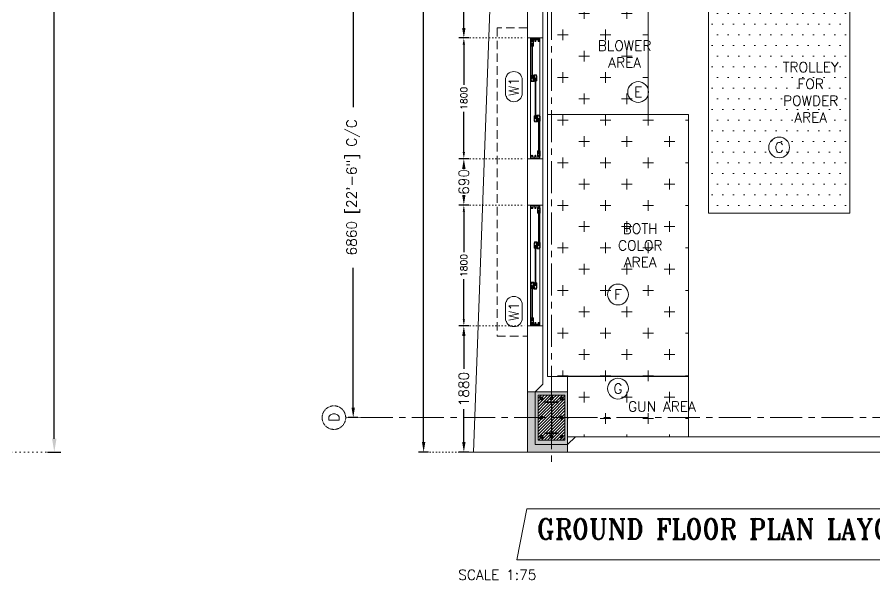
# Model space of a CAD drawing. Header units: millimetres. Extents: x 5227 to 261376, y 53707 to 123566.
# Drawn here: x 48466 to 61239, y 89037 to 97418 of the extents above; entities that cross this region are included whole.
import ezdxf

# ---------------------------------------------------------------- set-up
doc = ezdxf.new("R2010")
doc.units = ezdxf.units.MM
doc.set_wipeout_variables(frame=1)
doc.header["$PDMODE"] = 35
doc.header["$PDSIZE"] = -10
for name, pattern in [('CENTERX2', [101.6, 63.5, -12.7, 12.7, -12.7]), ('DOT', [6.35, 0, -6.35]), ('HIDDEN', [9.525, 6.35, -3.175])]:
    doc.linetypes.add(name, pattern=pattern)
doc.layers.get('0').update_dxf_attribs({"lineweight": 0})
doc.layers.get('Defpoints').update_dxf_attribs({"lineweight": 0})
for name, color, linetype, lineweight in [('PV_ALUMINIUM', 7, 'Continuous', 0), ('PV_COLUMN_LINE', 4, 'Continuous', 0), ('PV_DIMENTION_MAIN_ROMAND', 7, 'Continuous', 0), ('PV_DIMENTION_SECOND_ROMANS', 7, 'Continuous', 0), ('PV_DOTED LINE', 252, 'DOT', 0), ('PV_EXTRA_LINE', 252, 'Continuous', 0), ('PV_GLASS', 4, 'Continuous', 0), ('PV_GRID MARKING', 252, 'Continuous', 0), ('PV_MASONRY', 10, 'Continuous', 0), ('PV_SLAB_LINE', 30, 'Continuous', 0), ('PV_STEEL_I SECTION', 5, 'Continuous', 0), ('PV_STEEL_PLATE', 4, 'Continuous', 0), ('PV_TEXT_ROMAND', 1, 'Continuous', 0), ('PV_TEXT_ROMANS', 7, 'Continuous', 0)]:
    doc.layers.add(name, color=color, linetype=linetype, lineweight=lineweight)
doc.layers.add('PV_GRID_LINE', color=252, linetype='CENTERX2', lineweight=0, transparency=0.5)
doc.layers.add('PV_HATCH', color=252, linetype='Continuous', lineweight=0, transparency=0.5)
doc.styles.add('PV_ROMAND', font='romand.shx')
doc.styles.add('PV_ROMANS', font='romans.shx')
doc.styles.add('ROMANT', font='ROMANT.shx', dxfattribs={"width": 0.9, "height": 200})
doc.dimstyles.new('PV_1-100_MM', dxfattribs={"dimscale": 100, "dimtxt": 2, "dimasz": 2, "dimexe": 1, "dimexo": 0.625, "dimtad": 0, "dimdec": 0, "dimdsep": 46, "dimtxsty": 'PV_ROMAND', "dimcen": 2.5, "dimadec": 0, "dimazin": 0, "dimtfac": 1, "dimtdec": 0, "dimtmove": 1, "dimatfit": 2, "dimfxl": 1, "dimfxlon": 1, "dimarcsym": 0})
doc.dimstyles.new('PV_1-50_MM', dxfattribs={"dimscale": 50, "dimtxt": 2, "dimasz": 2, "dimexe": 1, "dimexo": 0.625, "dimtad": 0, "dimdec": 0, "dimdsep": 46, "dimtxsty": 'PV_ROMAND', "dimcen": 2.5, "dimadec": 0, "dimazin": 0, "dimtfac": 1, "dimtdec": 0, "dimtmove": 1, "dimatfit": 2, "dimfxl": 1, "dimfxlon": 1, "dimarcsym": 0})
doc.dimstyles.new('PV_1-75_MM', dxfattribs={"dimscale": 75, "dimtxt": 2, "dimasz": 2, "dimexe": 1, "dimexo": 0.625, "dimtad": 0, "dimdec": 0, "dimdsep": 46, "dimtxsty": 'PV_ROMAND', "dimcen": 2.5, "dimadec": 0, "dimazin": 0, "dimtfac": 1, "dimtdec": 0, "dimtmove": 1, "dimatfit": 2, "dimfxl": 1, "dimfxlon": 1, "dimarcsym": 0})
doc.dimstyles.new('PV_1-75_MM_FOOT', dxfattribs={"dimscale": 75, "dimtxt": 2, "dimasz": 2, "dimexe": 1, "dimexo": 0.625, "dimtad": 0, "dimdec": 0, "dimdsep": 46, "dimtxsty": 'PV_ROMAND', "dimcen": 2.5, "dimadec": 0, "dimazin": 0, "dimtfac": 1, "dimtdec": 0, "dimtmove": 1, "dimatfit": 2, "dimfxl": 1, "dimfxlon": 1, "dimarcsym": 0})

# ---------------------------------------------------------------- blocks, each defined once
blk = doc.blocks.new('*D232')
at = {"layer": 'Defpoints', "color": 0, "transparency": 16777216}
for p in [(47423, 112689), (47423, 90939), (48240, 90939)]:
    blk.add_point(p, dxfattribs=at)
at = {"layer": 'PV_DIMENTION_SECOND_ROMANS', "color": 0, "lineweight": -2, "transparency": 16777216}
for p, q in [((48140, 112689), (48340, 112689)), ((48240, 112489), (48240, 105357)), ((48240, 91139), (48240, 98270)), ((48140, 90939), (48340, 90939))]:
    blk.add_line(p, q, dxfattribs=at)
at = {"layer": 'PV_DIMENTION_SECOND_ROMANS', "color": 0, "transparency": 16777216}
for points in [[(48274, 112489), (48207, 112489), (48240, 112689)], [(48207, 91139), (48274, 91139), (48240, 90939)]]:
    blk.add_solid(points, dxfattribs=at)
at = {"layer": 'PV_DIMENTION_SECOND_ROMANS', "color": 0, "transparency": 16777216, "insert": (48240, 101814), "char_height": 200, "attachment_point": 5, "rotation": 90, "style": 'PV_ROMAND'}
blk.add_mtext('21750 [71\'-4"] OUT TO OUT BUILDING LINE', dxfattribs=at)
blk = doc.blocks.new('*D240')
at = {"layer": 'Defpoints', "color": 0, "transparency": 16777216}
for p in [(47536, 112830), (47536, 90939), (49019, 90939)]:
    blk.add_point(p, dxfattribs=at)
at = {"layer": 'PV_DIMENTION_SECOND_ROMANS', "color": 0, "lineweight": -2, "transparency": 16777216}
for p, q in [((48919, 112830), (49119, 112830)), ((49019, 112630), (49019, 105213)), ((49019, 91139), (49019, 98555)), ((48919, 90939), (49119, 90939))]:
    blk.add_line(p, q, dxfattribs=at)
at = {"layer": 'PV_DIMENTION_SECOND_ROMANS', "color": 0, "transparency": 16777216}
for points in [[(49052, 112630), (48986, 112630), (49019, 112830)], [(48986, 91139), (49052, 91139), (49019, 90939)]]:
    blk.add_solid(points, dxfattribs=at)
at = {"layer": 'PV_DIMENTION_SECOND_ROMANS', "color": 0, "transparency": 16777216, "insert": (49019, 101884), "char_height": 200, "attachment_point": 5, "rotation": 90, "style": 'PV_ROMAND'}
blk.add_mtext('21892 [71\'-10"] OUT TO OUT PLOT LINE', dxfattribs=at)
blk = doc.blocks.new('*U314')
at = {"layer": 'PV_EXTRA_LINE', "linetype": 'CENTERX2', "ltscale": 10}
blk.add_line((0, -300), (0, -33709), dxfattribs=at)
at = {"layer": 'PV_TEXT_ROMANS', "color": 7, "style": 'PV_ROMANS'}
blk.add_attdef('1', (-101, 132), '', height=200, dxfattribs=at)
blk = doc.blocks.new('*U323')
at = {"color": 7}
blk.add_circle((0, 234), 234, dxfattribs=at)
at = {"layer": 'PV_EXTRA_LINE', "linetype": 'CENTERX2', "ltscale": 10}
blk.add_line((0, -300), (0, -47023), dxfattribs=at)
at = {"layer": 'PV_GRID MARKING', "color": 7, "const_width": 10}
blk.add_lwpolyline([(0, 0), (0, -300)], dxfattribs=at)
at = {"layer": 'PV_TEXT_ROMANS', "color": 7, "style": 'PV_ROMANS'}
blk.add_attdef('1', (-80, 132), '', height=200, dxfattribs=at)
blk = doc.blocks.new('*D791')
at = {"layer": 'Defpoints', "color": 0, "transparency": 16777216}
for p in [(53584, 98314), (53471, 91454), (53584, 91454)]:
    blk.add_point(p, dxfattribs=at)
at = {"layer": 'PV_DIMENTION_SECOND_ROMANS', "color": 0, "lineweight": -2, "transparency": 16777216}
for p, q in [((53537, 98314), (53396, 98314)), ((53471, 98164), (53471, 96080)), ((53471, 91604), (53471, 93687)), ((53537, 91454), (53396, 91454))]:
    blk.add_line(p, q, dxfattribs=at)
at = {"layer": 'PV_DIMENTION_SECOND_ROMANS', "color": 0, "transparency": 16777216}
for points in [[(53496, 98164), (53446, 98164), (53471, 98314)], [(53446, 91604), (53496, 91604), (53471, 91454)]]:
    blk.add_solid(points, dxfattribs=at)
at = {"layer": 'PV_DIMENTION_SECOND_ROMANS', "color": 0, "transparency": 16777216, "insert": (53471, 94884), "char_height": 150, "attachment_point": 5, "rotation": 90, "style": 'PV_ROMAND'}
blk.add_mtext('6860 [22\'-6"] C/C', dxfattribs=at)
blk = doc.blocks.new('*D792')
at = {"layer": 'Defpoints', "color": 0, "transparency": 16777216}
for p in [(56064, 112689), (54519, 90939), (56064, 90939)]:
    blk.add_point(p, dxfattribs=at)
at = {"layer": 'PV_DIMENTION_SECOND_ROMANS', "color": 0, "lineweight": -2, "transparency": 16777216}
for p, q in [((54594, 112689), (54444, 112689)), ((54519, 112539), (54519, 104157)), ((54519, 91089), (54519, 99470)), ((54594, 90939), (54444, 90939))]:
    blk.add_line(p, q, dxfattribs=at)
at = {"layer": 'PV_DIMENTION_SECOND_ROMANS', "color": 0, "transparency": 16777216}
for points in [[(54544, 112539), (54494, 112539), (54519, 112689)], [(54494, 91089), (54544, 91089), (54519, 90939)]]:
    blk.add_solid(points, dxfattribs=at)
at = {"layer": 'PV_DIMENTION_SECOND_ROMANS', "color": 0, "transparency": 16777216, "insert": (54519, 101814), "char_height": 150, "attachment_point": 5, "rotation": 90, "style": 'PV_ROMAND'}
blk.add_mtext('21750 [71\'-4"] OUT TO OUT BUILDING', dxfattribs=at)
blk = doc.blocks.new('*D817')
at = {"layer": 'Defpoints', "color": 0, "transparency": 16777216}
for p in [(56064, 97109), (55118, 95309), (56064, 95309)]:
    blk.add_point(p, dxfattribs=at)
at = {"layer": 'PV_DIMENTION_SECOND_ROMANS', "color": 0, "lineweight": -2, "transparency": 16777216}
for p, q in [((55168, 97109), (55068, 97109)), ((55118, 97009), (55118, 96409)), ((55118, 95409), (55118, 96008)), ((55168, 95309), (55068, 95309))]:
    blk.add_line(p, q, dxfattribs=at)
at = {"layer": 'PV_DIMENTION_SECOND_ROMANS', "color": 0, "transparency": 16777216}
for points in [[(55135, 97009), (55101, 97009), (55118, 97109)], [(55101, 95409), (55135, 95409), (55118, 95309)]]:
    blk.add_solid(points, dxfattribs=at)
at = {"layer": 'PV_DIMENTION_SECOND_ROMANS', "color": 0, "transparency": 16777216, "insert": (55118, 96209), "char_height": 100, "attachment_point": 5, "rotation": 90, "style": 'PV_ROMAND'}
blk.add_mtext('1800', dxfattribs=at)
blk = doc.blocks.new('*D818')
at = {"layer": 'Defpoints', "color": 0, "transparency": 16777216}
for p in [(56064, 94619), (55118, 92819), (56064, 92819)]:
    blk.add_point(p, dxfattribs=at)
at = {"layer": 'PV_DIMENTION_SECOND_ROMANS', "color": 0, "lineweight": -2, "transparency": 16777216}
for p, q in [((55168, 94619), (55068, 94619)), ((55118, 94519), (55118, 93919)), ((55118, 92919), (55118, 93518)), ((55168, 92819), (55068, 92819))]:
    blk.add_line(p, q, dxfattribs=at)
at = {"layer": 'PV_DIMENTION_SECOND_ROMANS', "color": 0, "transparency": 16777216}
for points in [[(55135, 94519), (55101, 94519), (55118, 94619)], [(55101, 92919), (55135, 92919), (55118, 92819)]]:
    blk.add_solid(points, dxfattribs=at)
at = {"layer": 'PV_DIMENTION_SECOND_ROMANS', "color": 0, "transparency": 16777216, "insert": (55118, 93719), "char_height": 100, "attachment_point": 5, "rotation": 90, "style": 'PV_ROMAND'}
blk.add_mtext('1800', dxfattribs=at)
blk = doc.blocks.new('*D821')
at = {"layer": 'Defpoints', "color": 0, "transparency": 16777216}
for p in [(55118, 99669), (56064, 99669), (56064, 97109)]:
    blk.add_point(p, dxfattribs=at)
at = {"layer": 'PV_DIMENTION_MAIN_ROMAND', "color": 0, "lineweight": -2, "transparency": 16777216}
for p, q in [((55193, 99669), (55043, 99669)), ((55118, 99519), (55118, 98700)), ((55118, 97259), (55118, 98077)), ((55193, 97109), (55043, 97109))]:
    blk.add_line(p, q, dxfattribs=at)
at = {"layer": 'PV_DIMENTION_MAIN_ROMAND', "color": 0, "transparency": 16777216}
for points in [[(55143, 99519), (55093, 99519), (55118, 99669)], [(55093, 97259), (55143, 97259), (55118, 97109)]]:
    blk.add_solid(points, dxfattribs=at)
at = {"layer": 'PV_DIMENTION_MAIN_ROMAND', "color": 0, "transparency": 16777216, "insert": (55118, 98389), "char_height": 150, "attachment_point": 5, "rotation": 90, "style": 'PV_ROMAND'}
blk.add_mtext('2560', dxfattribs=at)
blk = doc.blocks.new('*D822')
at = {"layer": 'Defpoints', "color": 0, "transparency": 16777216}
for p in [(56064, 95309), (55118, 94619), (56064, 94619)]:
    blk.add_point(p, dxfattribs=at)
at = {"layer": 'PV_DIMENTION_MAIN_ROMAND', "color": 0, "lineweight": -2, "transparency": 16777216}
for p, q in [((55193, 95309), (55043, 95309)), ((55118, 95159), (55118, 95200)), ((55118, 94769), (55118, 94727)), ((55193, 94619), (55043, 94619))]:
    blk.add_line(p, q, dxfattribs=at)
at = {"layer": 'PV_DIMENTION_MAIN_ROMAND', "color": 0, "transparency": 16777216}
for points in [[(55143, 95159), (55093, 95159), (55118, 95309)], [(55093, 94769), (55143, 94769), (55118, 94619)]]:
    blk.add_solid(points, dxfattribs=at)
at = {"layer": 'PV_DIMENTION_MAIN_ROMAND', "color": 0, "transparency": 16777216, "insert": (55118, 94964), "char_height": 150, "attachment_point": 5, "rotation": 90, "style": 'PV_ROMAND'}
blk.add_mtext('690', dxfattribs=at)
blk = doc.blocks.new('*D823')
at = {"layer": 'Defpoints', "color": 0, "transparency": 16777216}
for p in [(56064, 92819), (55118, 90939), (56064, 90939)]:
    blk.add_point(p, dxfattribs=at)
at = {"layer": 'PV_DIMENTION_MAIN_ROMAND', "color": 0, "lineweight": -2, "transparency": 16777216}
for p, q in [((55193, 92819), (55043, 92819)), ((55118, 92669), (55118, 92179)), ((55118, 91089), (55118, 91578)), ((55193, 90939), (55043, 90939))]:
    blk.add_line(p, q, dxfattribs=at)
at = {"layer": 'PV_DIMENTION_MAIN_ROMAND', "color": 0, "transparency": 16777216}
for points in [[(55143, 92669), (55093, 92669), (55118, 92819)], [(55093, 91089), (55143, 91089), (55118, 90939)]]:
    blk.add_solid(points, dxfattribs=at)
at = {"layer": 'PV_DIMENTION_MAIN_ROMAND', "color": 0, "transparency": 16777216, "insert": (55118, 91879), "char_height": 150, "attachment_point": 5, "rotation": 90, "style": 'PV_ROMAND'}
blk.add_mtext('1880', dxfattribs=at)
blk = doc.blocks.new('G$C8B689587')
at = {"color": 0}
blk.add_lwpolyline([(-18, -10), (0, -21), (18, -10), (18, 10), (0, 21), (-18, 10)], close=True, dxfattribs=at)
for radius in [25, 12]:
    blk.add_circle((0, 0), radius, dxfattribs=at)
at = {"color": 8}
blk.add_circle((0, 0), 18, dxfattribs=at)
blk.add_arc((0, 0), 10.7, 260.6127, 197.7322, dxfattribs=at)
blk = doc.blocks.new('TYP. BASE PLATE2')
at = {"layer": 'PV_HATCH'}
h = blk.add_hatch(dxfattribs=at)
h.set_pattern_fill('ANSI31', color=252, scale=10)
h.paths.add_polyline_path([(21464, 21026), (21464, 20356), (21864, 20356), (21864, 21026)])
h.paths.add_polyline_path([(21839, 20976, 1), (21789, 20976, 1)], flags=16)
h.paths.add_polyline_path([(21689, 20976, 1), (21639, 20976, 1)], flags=16)
h.paths.add_polyline_path([(21539, 20976, 1), (21489, 20976, 1)], flags=16)
h.paths.add_polyline_path([(21539, 20691, 1), (21489, 20691, 1)], flags=16)
h.paths.add_polyline_path([(21839, 20691, 1), (21789, 20691, 1)], flags=16)
h.paths.add_polyline_path([(21839, 20406, 1), (21789, 20406, 1)], flags=16)
h.paths.add_polyline_path([(21689, 20406, 1), (21639, 20406, 1)], flags=16)
h.paths.add_polyline_path([(21539, 20406, 1), (21489, 20406, 1)], flags=16)
h.paths.add_polyline_path([(21564, 20916), (21564, 20926), (21764, 20926), (21764, 20916), (21667, 20916), (21667, 20466), (21764, 20466), (21764, 20456), (21564, 20456), (21564, 20466), (21662, 20466), (21662, 20916)], flags=16)
h.paths.add_polyline_path([(21805, 20961), (21796, 20966), (21796, 20976), (21796, 20987), (21805, 20992), (21814, 20997), (21823, 20992), (21832, 20987), (21832, 20976), (21832, 20966), (21823, 20961), (21814, 20955)], flags=0)
h.paths.add_polyline_path([(21655, 20961), (21646, 20966), (21646, 20976), (21646, 20987), (21655, 20992), (21664, 20997), (21673, 20992), (21682, 20987), (21682, 20976), (21682, 20966), (21673, 20961), (21664, 20955)], flags=0)
h.paths.add_polyline_path([(21505, 20961), (21496, 20966), (21496, 20976), (21496, 20987), (21505, 20992), (21514, 20997), (21523, 20992), (21532, 20987), (21532, 20976), (21532, 20966), (21523, 20961), (21514, 20955)], flags=0)
h.paths.add_polyline_path([(21505, 20676), (21496, 20681), (21496, 20691), (21496, 20702), (21505, 20707), (21514, 20712), (21523, 20707), (21532, 20702), (21532, 20691), (21532, 20681), (21523, 20676), (21514, 20670)], flags=0)
h.paths.add_polyline_path([(21805, 20676), (21796, 20681), (21796, 20691), (21796, 20702), (21805, 20707), (21814, 20712), (21823, 20707), (21832, 20702), (21832, 20691), (21832, 20681), (21823, 20676), (21814, 20670)], flags=0)
h.paths.add_polyline_path([(21805, 20391), (21796, 20396), (21796, 20406), (21796, 20417), (21805, 20422), (21814, 20427), (21823, 20422), (21832, 20417), (21832, 20406), (21832, 20396), (21823, 20391), (21814, 20385)], flags=0)
h.paths.add_polyline_path([(21655, 20391), (21646, 20396), (21646, 20406), (21646, 20417), (21655, 20422), (21664, 20427), (21673, 20422), (21682, 20417), (21682, 20406), (21682, 20396), (21673, 20391), (21664, 20385)], flags=0)
h.paths.add_polyline_path([(21505, 20391), (21496, 20396), (21496, 20406), (21496, 20417), (21505, 20422), (21514, 20427), (21523, 20422), (21532, 20417), (21532, 20406), (21532, 20396), (21523, 20391), (21514, 20385)], flags=0)
at = {"layer": 'PV_STEEL_I SECTION'}
for points in [[(21564, 20926), (21764, 20926), (21764, 20916), (21564, 20916)], [(21662, 20916), (21667, 20916), (21667, 20466), (21662, 20466)], [(21564, 20456), (21764, 20456), (21764, 20466), (21564, 20466)]]:
    blk.add_lwpolyline(points, close=True, dxfattribs=at)
at = {"layer": 'PV_STEEL_PLATE'}
blk.add_lwpolyline([(21464, 21026), (21864, 21026), (21864, 20356), (21464, 20356)], close=True, dxfattribs=at)
for p in [(21514, 20976), (21664, 20976), (21814, 20976), (21514, 20691), (21814, 20691), (21514, 20406), (21664, 20406), (21814, 20406)]:
    blk.add_blockref('G$C8B689587', p)
blk = doc.blocks.new('49TEYM21')
at = {"layer": 'PV_HATCH'}
h = blk.add_hatch(color=252, dxfattribs=at)
h.dxf.hatch_style = 1
h.paths.add_polyline_path([(46823, 21436), (46823, 20536), (47423, 20536), (47423, 21436)])
h.paths.add_polyline_path([(47263, 21256), (47263, 20586), (46863, 20586), (46863, 21256)], flags=16)
h.paths.add_polyline_path([(46938, 20636, 1), (46888, 20636, 1)], flags=0)
h.paths.add_polyline_path([(46904, 20621), (46895, 20626), (46895, 20636), (46895, 20647), (46904, 20652), (46913, 20657), (46922, 20652), (46931, 20647), (46931, 20636), (46931, 20626), (46922, 20621), (46913, 20615)], flags=0)
h.paths.add_polyline_path([(47088, 20636, 1), (47038, 20636, 1)], flags=0)
h.paths.add_polyline_path([(47054, 20621), (47045, 20626), (47045, 20636), (47045, 20647), (47054, 20652), (47063, 20657), (47072, 20652), (47081, 20647), (47081, 20636), (47081, 20626), (47072, 20621), (47063, 20615)], flags=0)
h.paths.add_polyline_path([(47238, 20636, 1), (47188, 20636, 1)], flags=0)
h.paths.add_polyline_path([(47204, 20621), (47195, 20626), (47195, 20636), (47195, 20647), (47204, 20652), (47213, 20657), (47222, 20652), (47231, 20647), (47231, 20636), (47231, 20626), (47222, 20621), (47213, 20615)], flags=0)
h.paths.add_polyline_path([(47238, 20921, 1), (47188, 20921, 1)], flags=0)
h.paths.add_polyline_path([(47204, 20906), (47195, 20911), (47195, 20921), (47195, 20932), (47204, 20937), (47213, 20942), (47222, 20937), (47231, 20932), (47231, 20921), (47231, 20911), (47222, 20906), (47213, 20900)], flags=0)
h.paths.add_polyline_path([(46938, 20921, 1), (46888, 20921, 1)], flags=0)
h.paths.add_polyline_path([(46904, 20906), (46895, 20911), (46895, 20921), (46895, 20932), (46904, 20937), (46913, 20942), (46922, 20937), (46931, 20932), (46931, 20921), (46931, 20911), (46922, 20906), (46913, 20900)], flags=0)
h.paths.add_polyline_path([(46938, 21206, 1), (46888, 21206, 1)], flags=0)
h.paths.add_polyline_path([(46904, 21191), (46895, 21196), (46895, 21206), (46895, 21217), (46904, 21222), (46913, 21227), (46922, 21222), (46931, 21217), (46931, 21206), (46931, 21196), (46922, 21191), (46913, 21185)], flags=0)
h.paths.add_polyline_path([(47088, 21206, 1), (47038, 21206, 1)], flags=0)
h.paths.add_polyline_path([(47054, 21191), (47045, 21196), (47045, 21206), (47045, 21217), (47054, 21222), (47063, 21227), (47072, 21222), (47081, 21217), (47081, 21206), (47081, 21196), (47072, 21191), (47063, 21185)], flags=0)
h.paths.add_polyline_path([(47238, 21206, 1), (47188, 21206, 1)], flags=0)
h.paths.add_polyline_path([(47204, 21191), (47195, 21196), (47195, 21206), (47195, 21217), (47204, 21222), (47213, 21227), (47222, 21222), (47231, 21217), (47231, 21206), (47231, 21196), (47222, 21191), (47213, 21185)], flags=0)
h.paths.add_polyline_path([(47061, 20696), (47061, 21146), (46963, 21146), (46963, 21156), (47163, 21156), (47163, 21146), (47066, 21146), (47066, 20696), (47163, 20696), (47163, 20686), (46963, 20686), (46963, 20696)], flags=0)
at = {"layer": 'PV_COLUMN_LINE'}
blk.add_lwpolyline([(47423, 21436), (46823, 21436), (46823, 20536), (47423, 20536)], close=True, dxfattribs=at)
at = {"layer": 'PV_DIMENTION_SECOND_ROMANS'}
blk.add_blockref('TYP. BASE PLATE2', (25399, 230), dxfattribs=at)
blk = doc.blocks.new('TROLLEY FOR POWDER AREA BLOCK')
at = {"layer": 'PV_HATCH'}
h = blk.add_hatch(dxfattribs=at)
h.set_pattern_fill('DOTS', color=252, scale=100)
h.paths.add_polyline_path([(83280, 107794), (83280, 104194), (85380, 104194), (85380, 107794)])
at = {"layer": 'PV_EXTRA_LINE', "color": 3, "ltscale": 50}
blk.add_lwpolyline([(83280, 107794), (85380, 107794), (85380, 104194), (83280, 104194)], close=True, dxfattribs=at)
at = {"layer": 'PV_TEXT_ROMANS', "insert": (84330, 106444), "char_height": 150, "attachment_point": 1, "style": 'PV_ROMANS'}
blk.add_mtext('\\pxr0.05385,qc;TROLLEY \\PFOR \\PPOWDER\\PAREA ', dxfattribs=at)
blk = doc.blocks.new('GUN AREA BLOCK')
at = {"layer": 'PV_HATCH'}
h = blk.add_hatch(dxfattribs=at)
h.set_pattern_fill('CROSS', color=254, scale=50)
h.paths.add_polyline_path([(68871, 92624), (68871, 91724), (70671, 91724), (70671, 92624)])
at = {"color": 140}
blk.add_lwpolyline([(68871, 92624), (70671, 92624), (70671, 91724), (68871, 91724)], close=True, dxfattribs=at)
at = {"layer": 'PV_TEXT_ROMANS', "insert": (69771, 92249), "char_height": 150, "attachment_point": 1, "style": 'PV_ROMANS'}
blk.add_mtext('\\pxr0.05385,qc;GUN AREA', dxfattribs=at)
blk = doc.blocks.new('BOTH COLOUR AREA BLOCK')
at = {"layer": 'PV_HATCH'}
h = blk.add_hatch(dxfattribs=at)
h.set_pattern_fill('CROSS', color=254, scale=50)
h.paths.add_polyline_path([(57889, 97756), (57889, 93856), (59989, 93856), (59989, 97756)])
h.paths.add_polyline_path([(58637, 96169), (59233, 96169), (59233, 95944), (58637, 95944)], flags=24)
h.paths.add_polyline_path([(58551, 95919), (59319, 95919), (59319, 95694), (58551, 95694)], flags=24)
h.paths.add_polyline_path([(58633, 95669), (59237, 95669), (59237, 95444), (58633, 95444)], flags=24)
at = {"layer": 'PV_EXTRA_LINE', "color": 170, "ltscale": 50}
blk.add_lwpolyline([(59989, 97756), (57889, 97756), (57889, 93856), (59989, 93856)], close=True, dxfattribs=at)
at = {"layer": 'PV_TEXT_ROMANS', "insert": (58939, 96131), "char_height": 150, "attachment_point": 1, "style": 'PV_ROMANS'}
blk.add_mtext('\\pxr0.05385,qc;BOTH \\PCOLOR\\PAREA ', dxfattribs=at)
blk = doc.blocks.new('OUTER PLOT LINE')
at = {"color": 5}
blk.add_lwpolyline([(15164, 22387), (47530, 21281), (47530, -610), (14315, -610), (15164, 22387)], dxfattribs=at)
blk = doc.blocks.new('BLOWER AREA BLOCK')
at = {"layer": 'PV_HATCH'}
h = blk.add_hatch(dxfattribs=at)
h.set_pattern_fill('CROSS', color=254, scale=50)
h.paths.add_polyline_path([(61808, 101068), (61808, 99268), (63308, 99268), (63308, 101068)])
at = {"layer": 'PV_EXTRA_LINE', "color": 132, "ltscale": 50}
blk.add_lwpolyline([(63308, 101068), (61808, 101068), (61808, 99268), (63308, 99268)], close=True, dxfattribs=at)
at = {"layer": 'PV_TEXT_ROMANS', "insert": (62558, 100368), "char_height": 150, "attachment_point": 1, "style": 'PV_ROMANS'}
blk.add_mtext('\\pxr0.05385,qc;BLOWER\\PAREA ', dxfattribs=at)
blk = doc.blocks.new('SECTION NO. 23118')
at = {"layer": 'PV_ALUMINIUM', "color": 250}
for p, q in [((435, 141), (435, 130)), ((437, 141), (437, 134)), ((437, 134), (518, 134)), ((437, 132), (446, 132)), ((437, 132), (437, 130)), ((437, 130), (438, 130)), ((437, 128), (438, 128)), ((438, 128), (438, 128)), ((440, 129), (440, 129)), ((440, 128), (440, 128)), ((442, 175), (442, 169)), ((444, 175), (444, 169)), ((444, 150), (453, 150)), ((444, 149), (453, 149)), ((446, 132), (446, 127)), ((447, 132), (467, 132)), ((447, 132), (447, 129)), ((447, 129), (448, 129)), ((456, 164), (448, 165)), ((456, 162), (448, 164)), ((453, 150), (453, 151)), ((456, 153), (455, 153)), ((455, 150), (455, 151)), ((455, 151), (455, 151)), ((455, 151), (468, 151)), ((456, 164), (456, 175)), ((456, 153), (456, 162)), ((458, 153), (458, 175)), ((458, 153), (460, 153)), ((460, 153), (491, 153)), ((467, 132), (467, 129)), ((467, 129), (467, 129)), ((468, 151), (468, 150)), ((469, 132), (497, 132)), ((469, 132), (469, 129)), ((469, 129), (470, 129)), ((470, 151), (474, 151)), ((470, 151), (470, 150)), ((474, 151), (474, 148)), ((475, 151), (518, 151)), ((475, 151), (475, 148)), ((491, 175), (491, 153)), ((493, 174), (493, 153)), ((493, 153), (506, 153)), ((493, 153), (493, 153)), ((497, 129), (495, 129)), ((497, 132), (497, 129)), ((499, 132), (518, 132)), ((499, 132), (499, 129)), ((499, 129), (499, 129)), ((506, 174), (506, 153)), ((507, 175), (507, 153)), ((507, 153), (540, 153)), ((518, 129), (517, 129)), ((518, 134), (518, 151)), ((518, 132), (518, 129)), ((519, 151), (543, 151)), ((519, 134), (519, 151)), ((519, 134), (573, 134)), ((520, 132), (547, 132)), ((520, 132), (520, 129)), ((520, 129), (521, 129)), ((540, 153), (540, 175)), ((542, 164), (542, 175)), ((542, 164), (551, 165)), ((542, 162), (551, 164)), ((542, 153), (542, 162)), ((542, 153), (570, 153)), ((543, 151), (543, 148)), ((545, 151), (548, 151)), ((545, 151), (545, 148)), ((547, 129), (546, 129)), ((547, 132), (547, 129)), ((548, 151), (548, 150)), ((549, 132), (573, 132)), ((549, 132), (549, 129)), ((549, 129), (550, 129)), ((550, 151), (566, 151)), ((550, 151), (550, 150)), ((555, 175), (555, 169)), ((557, 175), (557, 169)), ((566, 151), (566, 150)), ((568, 151), (568, 150)), ((570, 129), (569, 129)), ((569, 129), (569, 128)), ((570, 180), (573, 180)), ((570, 180), (570, 178)), ((570, 162), (570, 162)), ((570, 129), (570, 129)), ((571, 177), (572, 178)), ((573, 162), (571, 162)), ((573, 160), (571, 160)), ((573, 130), (571, 130)), ((573, 128), (572, 128)), ((572, 128), (572, 127)), ((573, 162), (573, 177)), ((573, 156), (573, 160)), ((573, 134), (573, 153)), ((573, 132), (573, 130)), ((575, 130), (575, 178)), ((446, 127), (448, 127)), ((467, 127), (470, 127)), ((499, 127), (495, 127)), ((517, 127), (521, 127)), ((546, 127), (550, 127)), ((572, 127), (570, 127))]:
    blk.add_line(p, q, dxfattribs=at)
for centre, radius, start, end in [((445, 141), 9.51, 97.3136, 182.5294), ((437, 130), 1.85, 180, 270), ((445, 141), 7.66, 98.1506, 182.8184), ((438, 128), 1.85, 0, 90), ((439, 128), 0.925, 180, 0), ((450, 169), 10.4, 88.6022, 136.0113), ((444, 175), 1.85, 136.0113, 180), ((444, 169), 1.85, 180, 206.093), ((449, 171), 7.82, 206.093, 260.487), ((450, 169), 8.57, 88.6022, 136.0113), ((449, 171), 5.97, 206.093, 260.528), ((448, 128), 0.925, 270, 90), ((450, 169), 10.4, 43.9887, 91.3978), ((450, 169), 8.57, 43.9887, 91.3978), ((455, 151), 1.85, 90, 180), ((453, 150), 1.85, 270, 0), ((456, 175), 1.85, 0, 43.9887), ((467, 128), 0.925, 90, 270), ((469, 150), 0.925, 180, 0), ((470, 128), 0.925, 270, 90), ((474, 148), 0.925, 180, 0), ((499, 169), 10.4, 88.6022, 136.0113), ((493, 175), 1.85, 136.0113, 180), ((499, 169), 8.57, 88.6022, 129.961), ((495, 174), 1.85, 129.961, 180), ((495, 128), 0.925, 90, 270), ((499, 169), 10.4, 43.9887, 91.3978), ((499, 169), 8.57, 50.039, 91.3978), ((499, 128), 0.925, 270, 90), ((504, 174), 1.85, 0, 50.039), ((506, 175), 1.85, 0, 43.9887), ((517, 128), 0.925, 90, 270), ((521, 128), 0.925, 270, 90), ((542, 175), 1.85, 136.0113, 180), ((548, 169), 10.4, 88.6022, 136.0113), ((548, 169), 8.57, 88.6022, 136.0113), ((544, 148), 0.925, 180, 0), ((546, 128), 0.925, 90, 270), ((549, 169), 10.4, 43.9887, 91.3978), ((549, 150), 0.925, 180, 0), ((549, 169), 8.57, 43.9887, 91.3978), ((550, 128), 0.925, 270, 90), ((550, 171), 5.97, 279.472, 333.907), ((550, 171), 7.82, 279.513, 333.907), ((555, 175), 1.85, 0, 43.9887), ((555, 169), 1.85, 333.907, 0), ((567, 150), 0.925, 180, 0), ((567, 161), 10, 276.4519, 311.9627), ((570, 128), 0.925, 180, 270), ((571, 178), 0.925, 180, 315), ((571, 162), 0.925, 0, 180), ((571, 162), 1.85, 180, 270), ((567, 161), 8.15, 290.8382, 325.1211), ((571, 129), 0.925, 90, 180), ((573, 177), 0.925, 0, 135), ((573, 178), 1.85, 0, 90), ((573, 130), 1.85, 270, 0)]:
    blk.add_arc(centre, radius, start, end, dxfattribs=at)
blk = doc.blocks.new('SECTION NO. 23121')
at = {"layer": 'PV_ALUMINIUM', "color": 250}
for p, q in [((651, 141), (651, 139)), ((652, 142), (653, 145)), ((653, 141), (654, 144)), ((653, 141), (653, 139)), ((653, 139), (654, 139)), ((653, 138), (654, 138)), ((656, 147), (691, 147)), ((656, 145), (682, 145)), ((656, 136), (656, 134)), ((656, 130), (656, 127)), ((657, 136), (657, 134)), ((657, 136), (657, 136)), ((657, 130), (657, 127)), ((678, 136), (678, 134)), ((678, 136), (678, 136)), ((678, 130), (678, 127)), ((679, 136), (679, 134)), ((679, 130), (679, 127)), ((682, 139), (681, 139)), ((682, 138), (681, 138)), ((682, 145), (682, 139)), ((684, 145), (691, 145)), ((684, 145), (684, 139)), ((692, 136), (692, 117)), ((695, 139), (693, 144)), ((695, 137), (693, 137)), ((695, 136), (693, 136)), ((693, 136), (693, 128)), ((693, 128), (693, 128)), ((693, 128), (695, 128)), ((696, 139), (694, 145)), ((695, 139), (695, 137)), ((695, 135), (695, 136)), ((695, 128), (695, 129)), ((696, 139), (696, 135)), ((696, 128), (696, 129)), ((687, 115), (687, 112)), ((687, 112), (687, 112)), ((687, 112), (689, 112)), ((689, 116), (691, 116)), ((689, 115), (694, 115)), ((689, 115), (689, 113)), ((689, 113), (689, 113)), ((689, 113), (689, 113)), ((693, 127), (695, 127)), ((693, 127), (693, 117)), ((694, 113), (693, 113)), ((695, 112), (693, 112)), ((694, 116), (696, 116)), ((694, 115), (694, 113)), ((696, 114), (695, 114)), ((695, 112), (695, 95)), ((696, 116), (696, 116)), ((696, 116), (696, 115)), ((696, 114), (696, 95))]:
    blk.add_line(p, q, dxfattribs=at)
for centre, radius, start, end in [((653, 141), 1.5, 160, 180), ((653, 139), 1.5, 180, 270), ((656, 144), 3, 90, 160), ((656, 144), 1.5, 90, 160), ((654, 136), 3, 0, 90), ((654, 136), 1.5, 0, 90), ((659, 132), 3.88, 142.8823, 217.1177), ((659, 132), 2.38, 132.0281, 227.9719), ((681, 136), 3, 90, 180), ((676, 132), 2.38, 312.0281, 47.9719), ((681, 136), 1.5, 90, 180), ((676, 132), 3.88, 322.8823, 37.1177), ((682, 139), 1.5, 270, 0), ((691, 144), 3, 20, 90), ((691, 144), 1.5, 20, 90), ((693, 136), 1.5, 90, 180), ((696, 135), 0.75, 180, 0), ((696, 129), 0.75, 0, 180), ((695, 128), 1.5, 270, 0), ((656, 127), 0.75, 180, 0), ((679, 127), 0.75, 180, 0), ((689, 115), 1.5, 90, 180), ((689, 112), 0.58, 270, 90), ((691, 117), 0.75, 270, 0), ((694, 117), 0.75, 180, 270), ((693, 112), 0.58, 90, 270), ((696, 114), 1.16, 82.6385, 177.9996), ((696, 95), 0.75, 180, 0)]:
    blk.add_arc(centre, radius, start, end, dxfattribs=at)
blk = doc.blocks.new('SECTION NO. 23126')
at = {"layer": 'PV_ALUMINIUM', "color": 250}
for p, q in [((803, 131), (803, 141)), ((803, 141), (878, 141)), ((804, 131), (803, 131)), ((804, 131), (804, 140)), ((804, 140), (825, 140)), ((825, 140), (825, 140)), ((825, 140), (825, 106)), ((826, 140), (826, 106)), ((826, 140), (836, 140)), ((836, 140), (836, 137)), ((836, 137), (837, 137)), ((837, 140), (837, 137)), ((837, 140), (845, 140)), ((845, 134), (841, 134)), ((841, 134), (841, 111)), ((846, 133), (843, 133)), ((843, 113), (843, 133)), ((845, 140), (845, 134)), ((846, 133), (846, 130)), ((847, 130), (846, 130)), ((847, 139), (847, 130)), ((847, 139), (850, 139)), ((850, 139), (850, 140)), ((850, 140), (855, 140)), ((850, 139), (850, 139)), ((855, 140), (855, 137)), ((855, 137), (855, 137)), ((855, 135), (857, 135)), ((857, 139), (858, 140)), ((857, 139), (857, 137)), ((857, 137), (857, 137)), ((858, 140), (863, 140)), ((866, 140), (870, 140)), ((870, 140), (872, 138)), ((872, 138), (872, 136)), ((872, 136), (872, 136)), ((872, 135), (875, 135)), ((874, 137), (874, 136)), ((874, 137), (877, 137)), ((874, 136), (875, 136)), ((877, 137), (877, 139)), ((877, 139), (879, 139)), ((879, 139), (879, 138)), ((880, 137), (882, 137)), ((882, 136), (881, 136)), ((884, 135), (881, 135)), ((882, 137), (882, 136)), ((803, 114), (803, 104)), ((804, 114), (803, 114)), ((803, 104), (878, 104)), ((804, 114), (804, 106)), ((804, 106), (825, 106)), ((825, 106), (825, 106)), ((826, 106), (836, 106)), ((836, 106), (836, 108)), ((836, 108), (837, 108)), ((837, 106), (837, 108)), ((837, 106), (845, 106)), ((845, 111), (841, 111)), ((846, 113), (843, 113)), ((843, 113), (843, 113)), ((845, 106), (845, 111)), ((846, 113), (846, 116)), ((847, 116), (846, 116)), ((847, 106), (847, 116)), ((847, 106), (850, 106)), ((850, 106), (850, 106)), ((850, 106), (850, 106)), ((850, 106), (855, 106)), ((855, 111), (857, 111)), ((855, 106), (855, 109)), ((855, 109), (855, 109)), ((857, 107), (857, 109)), ((857, 109), (857, 109)), ((857, 107), (858, 106)), ((858, 106), (863, 106)), ((866, 106), (870, 106)), ((870, 106), (872, 108)), ((872, 111), (875, 111)), ((872, 108), (872, 109)), ((872, 109), (872, 109)), ((874, 108), (874, 109)), ((874, 109), (875, 109)), ((874, 108), (877, 108)), ((877, 108), (877, 107)), ((877, 107), (879, 107)), ((879, 107), (879, 108)), ((880, 108), (882, 108)), ((884, 111), (881, 111)), ((882, 110), (881, 110)), ((882, 108), (882, 110))]:
    blk.add_line(p, q, dxfattribs=at)
for centre, radius, start, end in [((855, 136), 0.8, 90, 270), ((857, 136), 0.8, 270, 90), ((864, 140), 1.6, 210.5008, 331.5533), ((872, 135), 0.8, 90, 270), ((875, 135), 0.8, 270, 90), ((876, 129), 12.7, 47.0761, 81.7381), ((880, 138), 0.8, 180, 270), ((881, 135), 0.8, 90, 270), ((883, 137), 2.31, 287.5658, 35.8595), ((855, 110), 0.8, 90, 270), ((857, 110), 0.8, 270, 90), ((864, 105), 1.6, 28.4467, 149.4992), ((872, 110), 0.8, 90, 270), ((875, 110), 0.8, 270, 90), ((876, 117), 12.7, 278.2619, 312.9239), ((880, 108), 0.8, 90, 180), ((881, 110), 0.8, 90, 270), ((883, 109), 2.31, 324.1405, 72.4342)]:
    blk.add_arc(centre, radius, start, end, dxfattribs=at)
blk = doc.blocks.new('G$C9F92B0BD')
blk.add_wipeout([(-900, 230), (-900, 0), (900, 0), (900, 230)]).dxf.layer = 'PV_DIMENTION_SECOND_ROMANS'
at = {"layer": 'PV_EXTRA_LINE', "color": 254}
for p, q in [((-849, 185), (849, 185)), ((886, 45), (-900, 45))]:
    blk.add_line(p, q, dxfattribs=at)
at = {"layer": 'PV_GLASS', "color": 112, "true_color": 0x00b359}
for p, q in [((-328, 164), (-799, 164)), ((-799, 164), (-799, 152)), ((-328, 158), (-799, 158)), ((-328, 152), (-799, 152)), ((-328, 164), (-328, 152)), ((272, 114), (-278, 114)), ((-278, 114), (-278, 102)), ((272, 108), (-278, 108)), ((272, 102), (-278, 102)), ((272, 114), (272, 102)), ((794, 65), (322, 65)), ((322, 65), (322, 53)), ((794, 59), (322, 59)), ((794, 53), (322, 53)), ((794, 65), (794, 53))]:
    blk.add_line(p, q, dxfattribs=at)
at = {"layer": 'PV_MASONRY', "color": 252}
for p, q in [((900, 230), (-900, 230)), ((900, 0), (-900, 0))]:
    blk.add_line(p, q, dxfattribs=at)
at = {"layer": 'PV_MASONRY'}
for p, q in [((-900, 0), (-900, 230)), ((900, 0), (900, 230))]:
    blk.add_line(p, q, dxfattribs=at)
at = {"layer": 'PV_ALUMINIUM', "color": 6, "xscale": -1}
for name, p, rotation in [('SECTION NO. 23118', (-1027, -390), 270), ('SECTION NO. 23126', (-1144, 281), 180), ('SECTION NO. 23126', (-544, 232), 180), ('SECTION NO. 23126', (-23, 182), 180)]:
    blk.add_blockref(name, p, dxfattribs=dict(at, rotation=rotation))
for p in [(23, 35), (544, -14), (1144, -63)]:
    blk.add_blockref('SECTION NO. 23126', p, dxfattribs=at)
at = {"layer": 'PV_ALUMINIUM', "color": 6}
for name, p, rotation in [('SECTION NO. 23121', (-204, -559), 90.00000000000011), ('SECTION NO. 23121', (-396, 826), 270.0000000000002), ('SECTION NO. 23118', (1027, -390), 90.00000000000001), ('SECTION NO. 23121', (396, -608), 90.00000000000011), ('SECTION NO. 23121', (204, 777), 270.0000000000002)]:
    blk.add_blockref(name, p, dxfattribs=dict(at, rotation=rotation))
blk = doc.blocks.new('G$C70CA4CAF')
at = {"layer": 'PV_DIMENTION_SECOND_ROMANS'}
blk.add_blockref('G$C9F92B0BD', (-1245, 0), dxfattribs=at)
at = {"layer": 'PV_DIMENTION_SECOND_ROMANS', "xscale": -1}
blk.add_blockref('G$C9F92B0BD', (1245, 0), dxfattribs=at)
at = {"layer": 'PV_SLAB_LINE', "color": 252, "linetype": 'HIDDEN', "ltscale": 20}
blk.add_lwpolyline([(2295, 230), (2295, 680), (-2295, 680), (-2295, 230)], dxfattribs=at)

msp = doc.modelspace()

# ---------------------------------------------------------------- linework, layer by layer
at = {"layer": 'PV_DOTED LINE', "ltscale": 7.5}
for p, q in [((55118, 97108.5), (56063.6, 97108.5)), ((55118, 95308.5), (56063.6, 95308.5)), ((55118, 94618.5), (56063.6, 94618.5)), ((54519.3, 90938.5), (56063.6, 90938.5)), ((55118, 90938.5), (56063.6, 90938.5))]:
    msp.add_line(p, q, dxfattribs=at)
at = {"layer": 'PV_DOTED LINE', "ltscale": 10}
msp.add_line((49019, 90938.5), (47535.5, 90938.5), dxfattribs=at)
at = {"layer": 'PV_TEXT_ROMAND'}
msp.add_lwpolyline([(56056.5, 90094.3), (67422.2, 90094.3), (67272.2, 89337.1), (55906.5, 89337.1)], close=True, dxfattribs=at)

# ---------------------------------------------------------------- block references
at = {"layer": 'PV_DIMENTION_SECOND_ROMANS', "rotation": 180}
msp.add_blockref('49TEYM21', (103487, 112374.7), dxfattribs=at)
at = {"layer": 'PV_GRID_LINE', "linetype": 'ByBlock', "lineweight": 0, "xscale": 0.75, "yscale": 0.75, "zscale": 0.75}
msp.add_blockref('*U314', (56423.6, 116070.5), dxfattribs=at)
at = {"layer": 'PV_GRID_LINE', "linetype": 'ByBlock', "lineweight": 0}
ref = msp.add_blockref('*U323', (53358.8, 91453.5), dxfattribs=dict(at, xscale=-0.75, yscale=0.75, zscale=0.75, rotation=89.99999999951409))
ref.add_attrib('1', 'D', (53259.5, 91392.1), dxfattribs={"layer": 'PV_TEXT_ROMANS', "color": 7, "height": 150, "rotation": 90, "style": 'PV_ROMANS'})

# ---------------------------------------------------------------- texts
at = {"layer": 'PV_TEXT_ROMAND', "char_height": 150, "attachment_point": 5, "style": 'PV_ROMAND', "bg_fill": 3, "box_fill_scale": 1.2, "bg_fill_color": 1, "bg_fill_transparency": 0}
for s, insert in [('E', (57713.6, 96303.4)), ('C', (59813.6, 95477.6)), ('F', (57413.6, 93287.3)), ('G', (57413.6, 91885.5))]:
    msp.add_mtext(s, dxfattribs=dict(at, insert=insert))
at = {"layer": 'PV_TEXT_ROMAND', "insert": (56206.5, 89944.3), "char_height": 300, "attachment_point": 1, "style": 'ROMANT'}
msp.add_mtext('\\pxql;{\\C1;GROUND FLOOR PLAN LAYOUT @ +0.00 M. (0\'0")}', dxfattribs=at)
at = {"layer": 'PV_TEXT_ROMANS', "insert": (56206.5, 89187.1), "char_height": 150, "attachment_point": 3, "style": 'PV_ROMANS'}
msp.add_mtext('\\pxr0.05385,ql;SCALE 1:75', dxfattribs=at)

# ---------------------------------------------------------------- dimensions: what is measured, and where the dimension line sits
at = {"layer": 'PV_DIMENTION_MAIN_ROMAND'}
dim = msp.add_linear_dim(base=(55118, 99668.5), p1=(56063.6, 97108.5), p2=(56063.6, 99668.5), angle=90, dimstyle='PV_1-75_MM', dxfattribs=at)
dim.commit()
dim.dimension.update_dxf_attribs({"geometry": '*D821', "text_midpoint": (55118, 98388.5)})
dim = msp.add_linear_dim(base=(55118, 94618.5), p1=(56063.6, 95308.5), p2=(56063.6, 94618.5), angle=90, dimstyle='PV_1-75_MM', dxfattribs=at)
dim.commit()
dim.dimension.update_dxf_attribs({"geometry": '*D822', "text_midpoint": (55118, 94963.5), "dimtype": 160})
at = {"layer": 'PV_DIMENTION_SECOND_ROMANS'}
dim = msp.add_aligned_dim(p1=(47535.5, 112830.1), p2=(47535.5, 90938.5), distance=1483.4, text='<> OUT TO OUT PLOT LINE', dimstyle='PV_1-100_MM', override={"dimtxsty": 'PV_ROMAND'}, dxfattribs=at)
dim.commit()
dim.dimension.update_dxf_attribs({"geometry": '*D240', "text_midpoint": (49019, 101884.3)})
for base, p1, p2, text, dimstyle, picture, middle in [((48240.2, 90938.5), (47423.4, 112688.5), (47423.4, 90938.5), '<> OUT TO OUT BUILDING LINE', 'PV_1-100_MM', '*D232', (48240.2, 101813.5)), ((54519.3, 90938.5), (56063.6, 112688.5), (56063.6, 90938.5), '<> OUT TO OUT BUILDING', 'PV_1-75_MM_FOOT', '*D792', (54519.3, 101813.5)), ((53471.3, 91453.5), (53583.7, 98313.5), (53583.7, 91453.5), '<> C/C', 'PV_1-75_MM_FOOT', '*D791', (53471.3, 94883.5))]:
    dim = msp.add_linear_dim(base=base, p1=p1, p2=p2, angle=90, text=text, dimstyle=dimstyle, override={"dimtxsty": 'PV_ROMAND'}, dxfattribs=at)
    dim.commit()
    dim.dimension.update_dxf_attribs({"geometry": picture, "text_midpoint": middle})

# ---------------------------------------------------------------- next in the draw order: linework, layer by layer
at = {"layer": 'PV_TEXT_ROMAND'}
for centre in [(57713.6, 96303.4), (59813.6, 95477.6), (57413.6, 93287.3), (57413.6, 91885.5)]:
    msp.add_circle(centre, 154.7, dxfattribs=at)

# ---------------------------------------------------------------- next in the draw order: block references
at = {"layer": 'PV_DIMENTION_SECOND_ROMANS'}
for name, p in [('TROLLEY FOR POWDER AREA BLOCK', (-24516.1, -9695.2)), ('BLOWER AREA BLOCK', (-5444, -3299.6)), ('BOTH COLOUR AREA BLOCK', (-1525.3, -1787.8)), ('GUN AREA BLOCK', (-12207.5, -555))]:
    msp.add_blockref(name, p, dxfattribs=at)

# ---------------------------------------------------------------- next in the draw order: texts
at = {"layer": 'PV_TEXT_ROMAND', "color": 122, "linetype": 'Continuous', "true_color": 0x28c18d, "char_height": 150, "attachment_point": 5, "rotation": 90, "style": 'PV_ROMAND', "bg_fill": 3, "box_fill_scale": 1.2, "bg_fill_color": 1, "bg_fill_transparency": 0}
for insert in [(55863.2, 96383.5), (55863.2, 93033.5)]:
    msp.add_mtext('W1', dxfattribs=dict(at, insert=insert))

# ---------------------------------------------------------------- next in the draw order: linework, layer by layer
at = {"layer": 'PV_DOTED LINE', "ltscale": 7.5}
msp.add_line((55118, 92818.5), (56063.6, 92818.5), dxfattribs=at)
at = {"layer": 'PV_TEXT_ROMAND', "color": 122, "linetype": 'Continuous', "true_color": 0x28c18d}
for points in [[(55988.2, 96483.5), (55988.2, 96283.5, -0.4142136), (55863.2, 96158.5), (55863.2, 96158.5, -0.4142136), (55738.2, 96283.5), (55738.2, 96483.5, -0.4142136), (55863.2, 96608.5), (55863.2, 96608.5, -0.4142136)], [(55988.2, 93133.5), (55988.2, 92933.5, -0.4142136), (55863.2, 92808.5), (55863.2, 92808.5, -0.4142136), (55738.2, 92933.5), (55738.2, 93133.5, -0.4142136), (55863.2, 93258.5), (55863.2, 93258.5, -0.4142136)]]:
    msp.add_lwpolyline(points, format="xyb", close=True, dxfattribs=at)

# ---------------------------------------------------------------- next in the draw order: block references
at = {"layer": 'PV_DIMENTION_SECOND_ROMANS'}
msp.add_blockref('OUTER PLOT LINE', (40945.5, 91548.9), dxfattribs=at)

# ---------------------------------------------------------------- next in the draw order: dimensions: what is measured, and where the dimension line sits
at = {"layer": 'PV_DIMENTION_MAIN_ROMAND'}
dim = msp.add_linear_dim(base=(55118, 90938.5), p1=(56063.6, 92818.5), p2=(56063.6, 90938.5), angle=90, dimstyle='PV_1-75_MM', dxfattribs=at)
dim.commit()
dim.dimension.update_dxf_attribs({"geometry": '*D823', "text_midpoint": (55118, 91878.5)})
at = {"layer": 'PV_DIMENTION_SECOND_ROMANS'}
for base, p1, p2, picture, middle in [((55118, 95308.5), (56063.6, 97108.5), (56063.6, 95308.5), '*D817', (55118, 96208.5)), ((55118, 92818.5), (56063.6, 94618.5), (56063.6, 92818.5), '*D818', (55118, 93718.5))]:
    dim = msp.add_linear_dim(base=base, p1=p1, p2=p2, angle=90, dimstyle='PV_1-50_MM', dxfattribs=at)
    dim.commit()
    dim.dimension.update_dxf_attribs({"geometry": picture, "text_midpoint": middle})

# ---------------------------------------------------------------- next in the draw order: block references
at = {"layer": 'PV_DIMENTION_SECOND_ROMANS', "rotation": 90}
msp.add_blockref('G$C70CA4CAF', (56293.6, 94963.5), dxfattribs=at)

# ---------------------------------------------------------------- next in the draw order: linework, layer by layer
at = {"layer": 'PV_MASONRY'}
for points in [[(88363.6, 90938.5), (56063.6, 90938.5), (56063.6, 106873.5)], [(56178.6, 105088.5), (56293.6, 104973.5), (56293.6, 98653.5), (56178.6, 98538.5), (56178.6, 98088.5), (56293.6, 97973.5), (56293.6, 91953.5), (56178.6, 91838.5), (56178.6, 91053.5), (56663.6, 91053.5), (56778.6, 91168.5), (61346.9, 91168.5), (61461.9, 91053.5), (61911.9, 91053.5), (62026.9, 91168.5), (66610.3, 91168.5), (66725.3, 91053.5), (67175.3, 91053.5), (67290.3, 91168.5), (71873.6, 91168.5)]]:
    msp.add_lwpolyline(points, dxfattribs=at)

doc.saveas('drawing.dxf')
